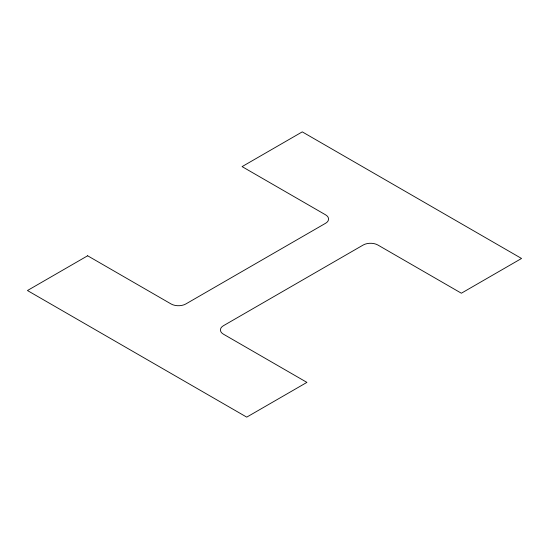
<?xml version="1.0" encoding="UTF-8"?>
<svg xmlns="http://www.w3.org/2000/svg" width="549" height="549" viewBox="0 0 549 549"><rect width="100%" height="100%" fill="white"/><g stroke="black" fill="none" stroke-linecap="round" stroke-linejoin="round"><path stroke-width="0.82" d="M87.634 255.779L27.45 290.531L246.734 417.13L306.918 382.385L223.45 334.19A10.404 6.005 0 0 1 223.45 325.701L363.184 245.026A10.404 6.005 0 0 1 377.89 245.026L461.366 293.221L521.55 258.469L302.266 131.87L242.082 166.615L325.55 214.81A10.404 6.005 0 0 1 325.55 223.299L185.816 303.974A10.404 6.005 0 0 1 171.11 303.974L87.634 255.779"/></g></svg>
